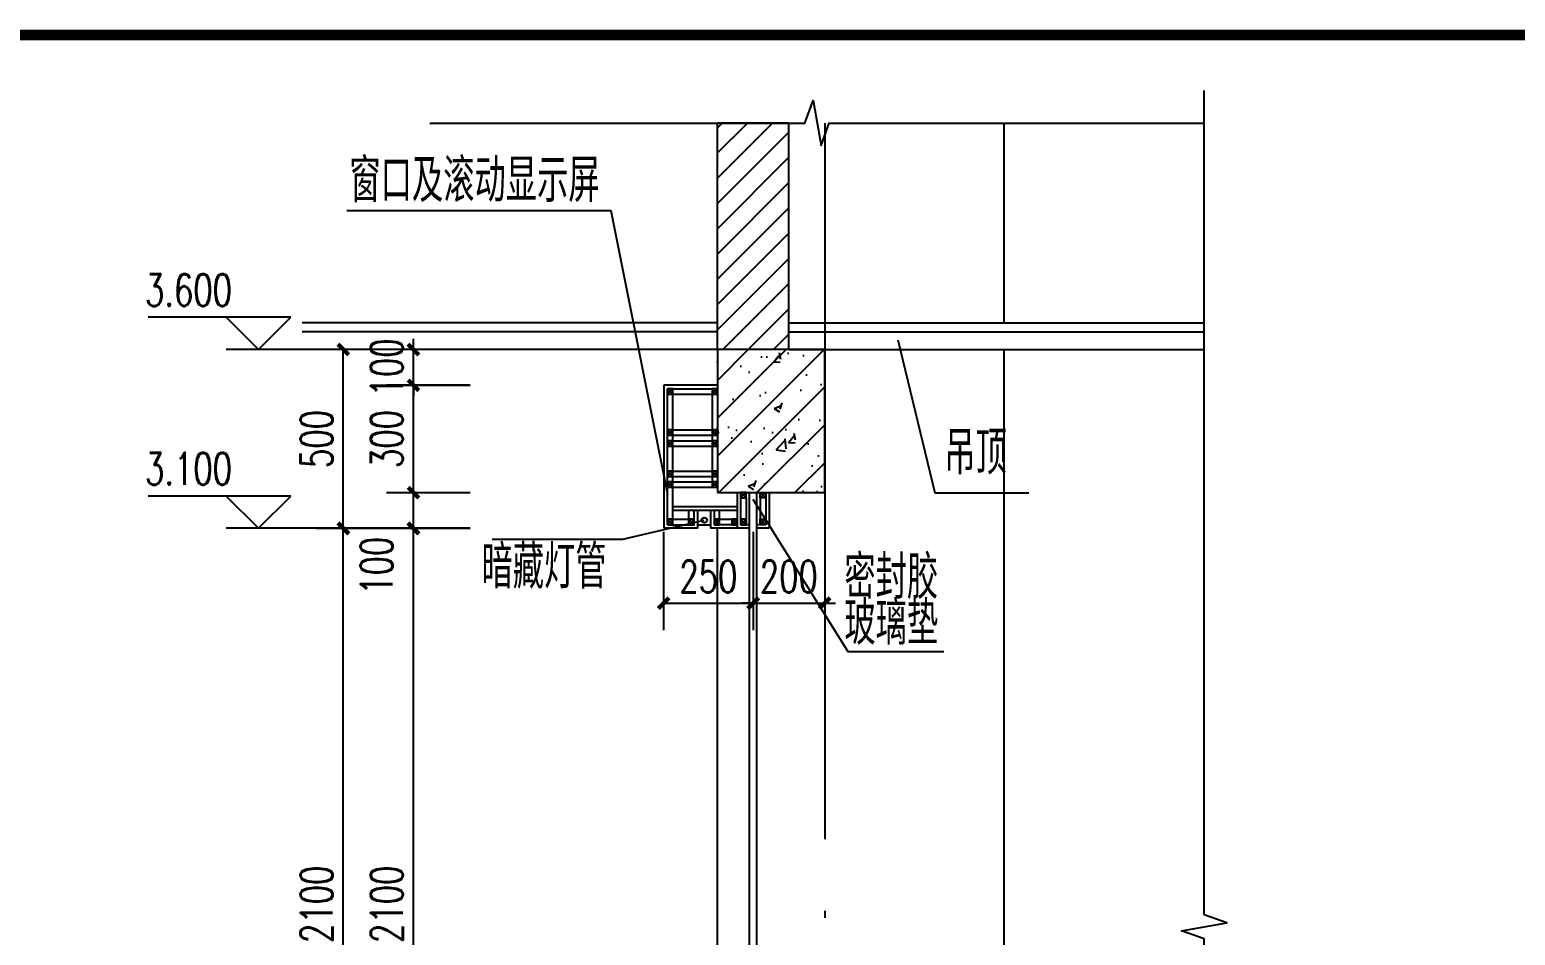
# Model space of a CAD drawing. Extents: x 63793 to 231107, y 20849 to 337643.
# Drawn here: x 152525 to 159436, y 77551 to 81767 of the extents above; entities that cross this region are included whole.
import ezdxf

# ---------------------------------------------------------------- set-up
doc = ezdxf.new("R2010")
doc.units = 0
doc.header["$LTSCALE"] = 1000
doc.header["$MEASUREMENT"] = 0
doc.linetypes.add('CONTINOUS', pattern=[0])
doc.linetypes.add('DOTE', pattern=[2.42, 2, -0.2, 0.02, -0.2])
for name, color, linetype in [('AXIS', 3, 'Continuous'), ('DIM_ELEV', 3, 'Continuous'), ('DIM_SYMB', 3, 'Continuous'), ('DOTE', 1, 'DOTE'), ('NUM', 7, 'Continuous'), ('PUB_TEXT', 7, 'Continuous'), ('PUB_TITLE', 4, 'Continuous'), ('WALL', 2, 'Continuous'), ('x细实线', 3, 'Continuous'), ('填充', 8, 'Continuous'), ('家具', 7, 'Continuous'), ('管道井', 53, 'Continuous')]:
    doc.layers.add(name, color=color, linetype=linetype)
doc.styles.add('_TCH_DIM', font='SIMPLEX', dxfattribs={"bigfont": 'GBCBIG'})
doc.styles.add('_TCH_DIM_T3', font='SIMPLEX', dxfattribs={"width": 0.705882, "bigfont": 'GBCBIG'})
doc.dimstyles.new('_TCH_ARCH&&30', dxfattribs={"dimtxt": 89.25, "dimasz": 30, "dimexe": 75, "dimexo": 90, "dimgap": 30, "dimtad": 1, "dimdec": 0, "dimzin": 0, "dimdsep": 46, "dimtxsty": '_TCH_DIM_T3', "dimblk": 'ARCHTICK', "dimcen": 0.09, "dimclrt": 7, "dimazin": 2, "dimtfac": 1, "dimtdec": 0, "dimtix": 1, "dimtmove": 2, "dimatfit": 3, "dimldrblk": 'ARCHTICK', "dimfxl": 0, "dimtolj": 1, "dimtzin": 0, "dimarcsym": 0})

# ---------------------------------------------------------------- blocks, each defined once
blk = doc.blocks.new('_ArchTick')
at = {"color": 0, "linetype": 'ByBlock', "const_width": 0.4}
blk.add_lwpolyline([(-0.5, -0.5), (0.5, 0.5)], dxfattribs=at)
blk = doc.blocks.new('*D59')
at = {"layer": 'AXIS', "color": 0, "lineweight": -2, "transparency": 16777216}
for p, q in [((7809812.3, -1234831.7), (7809579.1, -1234831.7)), ((7809654.1, -1236931.7), (7809654.1, -1234831.7)), ((7809812.3, -1236931.7), (7809579.1, -1236931.7))]:
    blk.add_line(p, q, dxfattribs=at)
at = {"layer": 'Defpoints', "color": 0, "transparency": 16777216}
for p in [(7809654.1, -1234831.7), (7809902.3, -1234831.7), (7809902.3, -1236931.7)]:
    blk.add_point(p, dxfattribs=at)
at = {"layer": 'AXIS', "color": 0, "lineweight": -2, "transparency": 16777216, "xscale": 30, "yscale": 30, "zscale": 30}
for p, rotation in [((7809654.1, -1234831.7), 90), ((7809654.1, -1236931.7), 270)]:
    blk.add_blockref('_ArchTick', p, dxfattribs=dict(at, rotation=rotation))
at = {"layer": 'AXIS', "color": 7, "transparency": 16777216, "insert": (7809579.5, -1235881.7), "char_height": 89.25, "attachment_point": 5, "rotation": 90, "style": '_TCH_DIM_T3'}
blk.add_mtext('\\A1;2100', dxfattribs=at)
blk = doc.blocks.new('*D60')
at = {"layer": 'AXIS', "color": 0, "lineweight": -2, "transparency": 16777216}
for p, q in [((7809812.3, -1234432.5), (7809579.1, -1234432.5)), ((7809654.1, -1234732.5), (7809654.1, -1234432.5)), ((7809812.3, -1234732.5), (7809579.1, -1234732.5))]:
    blk.add_line(p, q, dxfattribs=at)
at = {"layer": 'Defpoints', "color": 0, "transparency": 16777216}
for p in [(7809654.1, -1234432.5), (7809902.3, -1234432.5), (7809902.3, -1234732.5)]:
    blk.add_point(p, dxfattribs=at)
at = {"layer": 'AXIS', "color": 0, "lineweight": -2, "transparency": 16777216, "xscale": 30, "yscale": 30, "zscale": 30}
for p, rotation in [((7809654.1, -1234432.5), 90), ((7809654.1, -1234732.5), 270)]:
    blk.add_blockref('_ArchTick', p, dxfattribs=dict(at, rotation=rotation))
at = {"layer": 'AXIS', "color": 7, "transparency": 16777216, "insert": (7809579.5, -1234582.5), "char_height": 89.25, "attachment_point": 5, "rotation": 90, "style": '_TCH_DIM_T3'}
blk.add_mtext('\\A1;300', dxfattribs=at)
blk = doc.blocks.new('*D61')
at = {"layer": 'AXIS', "color": 0, "lineweight": -2, "transparency": 16777216}
for p, q in [((7809812.3, -1234732.5), (7809579.1, -1234732.5)), ((7809654.1, -1234832.5), (7809654.1, -1234732.5)), ((7809812.3, -1234832.5), (7809579.1, -1234832.5))]:
    blk.add_line(p, q, dxfattribs=at)
at = {"layer": 'Defpoints', "color": 0, "transparency": 16777216}
for p in [(7809654.1, -1234732.5), (7809902.3, -1234732.5), (7809902.3, -1234832.5)]:
    blk.add_point(p, dxfattribs=at)
at = {"layer": 'AXIS', "color": 0, "lineweight": -2, "transparency": 16777216, "xscale": 30, "yscale": 30, "zscale": 30}
for p, rotation in [((7809654.1, -1234732.5), 90), ((7809654.1, -1234832.5), 270)]:
    blk.add_blockref('_ArchTick', p, dxfattribs=dict(at, rotation=rotation))
at = {"layer": 'AXIS', "color": 7, "transparency": 16777216, "insert": (7809551.3, -1234936.5), "char_height": 89.25, "attachment_point": 5, "rotation": 90, "style": '_TCH_DIM_T3'}
blk.add_mtext('\\A1;100', dxfattribs=at)
blk = doc.blocks.new('*D62')
at = {"layer": 'AXIS', "color": 0, "lineweight": -2, "transparency": 16777216}
for p, q in [((7809812.3, -1234332.7), (7809579.1, -1234332.7)), ((7809654.1, -1234332.7), (7809654.1, -1234302.7)), ((7809654.1, -1234432.7), (7809654.1, -1234332.7)), ((7809812.3, -1234432.7), (7809579.1, -1234432.7)), ((7809654.1, -1234432.7), (7809654.1, -1234462.7))]:
    blk.add_line(p, q, dxfattribs=at)
at = {"layer": 'Defpoints', "color": 0, "transparency": 16777216}
for p in [(7809654.1, -1234332.7), (7809902.3, -1234332.7), (7809902.3, -1234432.7)]:
    blk.add_point(p, dxfattribs=at)
at = {"layer": 'AXIS', "color": 0, "lineweight": -2, "transparency": 16777216, "xscale": 30, "yscale": 30, "zscale": 30}
for p, rotation in [((7809654.1, -1234332.7), 270), ((7809654.1, -1234432.7), 90)]:
    blk.add_blockref('_ArchTick', p, dxfattribs=dict(at, rotation=rotation))
at = {"layer": 'AXIS', "color": 7, "transparency": 16777216, "insert": (7809579.5, -1234382.7), "char_height": 89.25, "attachment_point": 5, "rotation": 90, "style": '_TCH_DIM_T3'}
blk.add_mtext('\\A1;100', dxfattribs=at)
blk = doc.blocks.new('*D64')
at = {"layer": 'AXIS', "color": 0, "lineweight": -2, "transparency": 16777216}
for p, q in [((7809616.5, -1234831.7), (7809383.3, -1234831.7)), ((7809458.3, -1236931.7), (7809458.3, -1234831.7)), ((7809616.5, -1236931.7), (7809383.3, -1236931.7))]:
    blk.add_line(p, q, dxfattribs=at)
at = {"layer": 'Defpoints', "color": 0, "transparency": 16777216}
for p in [(7809458.3, -1234831.7), (7809706.5, -1234831.7), (7809706.5, -1236931.7)]:
    blk.add_point(p, dxfattribs=at)
at = {"layer": 'AXIS', "color": 0, "lineweight": -2, "transparency": 16777216, "xscale": 30, "yscale": 30, "zscale": 30}
for p, rotation in [((7809458.3, -1234831.7), 90), ((7809458.3, -1236931.7), 270)]:
    blk.add_blockref('_ArchTick', p, dxfattribs=dict(at, rotation=rotation))
at = {"layer": 'AXIS', "color": 7, "transparency": 16777216, "insert": (7809383.7, -1235881.7), "char_height": 89.25, "attachment_point": 5, "rotation": 90, "style": '_TCH_DIM_T3'}
blk.add_mtext('\\A1;2100', dxfattribs=at)
blk = doc.blocks.new('*D65')
at = {"layer": 'AXIS', "color": 0, "lineweight": -2, "transparency": 16777216}
for p, q in [((7809616.5, -1234332.7), (7809383.3, -1234332.7)), ((7809458.3, -1234832.7), (7809458.3, -1234332.7)), ((7809616.5, -1234832.7), (7809383.3, -1234832.7))]:
    blk.add_line(p, q, dxfattribs=at)
at = {"layer": 'Defpoints', "color": 0, "transparency": 16777216}
for p in [(7809458.3, -1234332.7), (7809706.5, -1234332.7), (7809706.5, -1234832.7)]:
    blk.add_point(p, dxfattribs=at)
at = {"layer": 'AXIS', "color": 0, "lineweight": -2, "transparency": 16777216, "xscale": 30, "yscale": 30, "zscale": 30}
for p, rotation in [((7809458.3, -1234332.7), 90), ((7809458.3, -1234832.7), 270)]:
    blk.add_blockref('_ArchTick', p, dxfattribs=dict(at, rotation=rotation))
at = {"layer": 'AXIS', "color": 7, "transparency": 16777216, "insert": (7809383.7, -1234582.7), "char_height": 89.25, "attachment_point": 5, "rotation": 90, "style": '_TCH_DIM_T3'}
blk.add_mtext('\\A1;500', dxfattribs=at)
blk = doc.blocks.new('*D68')
at = {"layer": 'AXIS', "color": 0, "lineweight": -2, "transparency": 16777216}
for p, q in [((7810352.2, -1234842.1), (7810352.2, -1235116)), ((7810602.1, -1234842.1), (7810602.1, -1235116)), ((7810352.2, -1235041), (7810602.1, -1235041))]:
    blk.add_line(p, q, dxfattribs=at)
at = {"layer": 'Defpoints', "color": 0, "transparency": 16777216}
for p in [(7810352.2, -1234752.1), (7810602.1, -1234752.1), (7810602.1, -1235041)]:
    blk.add_point(p, dxfattribs=at)
at = {"layer": 'AXIS', "color": 0, "lineweight": -2, "transparency": 16777216, "xscale": 30, "yscale": 30, "zscale": 30, "rotation": 180}
blk.add_blockref('_ArchTick', (7810352.2, -1235041), dxfattribs=at)
at = {"layer": 'AXIS', "color": 0, "lineweight": -2, "transparency": 16777216, "xscale": 30, "yscale": 30, "zscale": 30}
blk.add_blockref('_ArchTick', (7810602.1, -1235041), dxfattribs=at)
at = {"layer": 'AXIS', "color": 7, "transparency": 16777216, "insert": (7810477.2, -1234966.4), "char_height": 89.25, "attachment_point": 5, "style": '_TCH_DIM_T3'}
blk.add_mtext('\\A1;250', dxfattribs=at)
blk = doc.blocks.new('*D69')
at = {"layer": 'AXIS', "color": 0, "lineweight": -2, "transparency": 16777216}
for p, q in [((7810601.7, -1234842.1), (7810601.7, -1235116)), ((7810801.7, -1234842.1), (7810801.7, -1235116)), ((7810601.7, -1235041), (7810571.7, -1235041)), ((7810601.7, -1235041), (7810801.7, -1235041)), ((7810801.7, -1235041), (7810831.7, -1235041))]:
    blk.add_line(p, q, dxfattribs=at)
at = {"layer": 'Defpoints', "color": 0, "transparency": 16777216}
for p in [(7810601.7, -1234752.1), (7810801.7, -1234752.1), (7810801.7, -1235041)]:
    blk.add_point(p, dxfattribs=at)
at = {"layer": 'AXIS', "color": 0, "lineweight": -2, "transparency": 16777216, "xscale": 30, "yscale": 30, "zscale": 30}
blk.add_blockref('_ArchTick', (7810601.7, -1235041), dxfattribs=at)
at = {"layer": 'AXIS', "color": 0, "lineweight": -2, "transparency": 16777216, "xscale": 30, "yscale": 30, "zscale": 30, "rotation": 180}
blk.add_blockref('_ArchTick', (7810801.7, -1235041), dxfattribs=at)
at = {"layer": 'AXIS', "color": 7, "transparency": 16777216, "insert": (7810701.7, -1234966.4), "char_height": 89.25, "attachment_point": 5, "style": '_TCH_DIM_T3'}
blk.add_mtext('\\A1;200', dxfattribs=at)
blk = doc.blocks.new('sp')
at = {"layer": '填充', "linetype": 'CONTINOUS'}
h = blk.add_hatch(dxfattribs=at)
h.set_pattern_fill('ANSI31', color=256, scale=399.206387, style=0)
h.set_pattern_definition([(45, (10146300.06, -1830238.383), (-35.2851929, 35.2851929), [])])
h.paths.add_polyline_path([(7810701.9, -1233700.1), (7810502.3, -1233700.1), (7810502.3, -1234332.7), (7810701.9, -1234332.7)])
h = blk.add_hatch(dxfattribs=at)
h.set_pattern_fill('钢筋混凝土', color=256, scale=29.940479, style=0)
h.set_pattern_definition([(45, (10146300.06, -1830238.38), (-52.9277894, 52.9277894), []), (50, (10146300.06, -1830238.38), (214.751135, -18.78829), [22.45536, -247.008952]), (355, (10146300.06, -1830238.38), (-41.542814, 225.209928), [17.964287, -197.607162]), (100.4514, (10146317.96, -1830239.95), (173.20848, 206.421502), [19.084118, -209.925307]), (46.1842, (10146300.06, -1830178.5), (319.537082, -49.557186), [33.68304, -370.51343]), (96.6356, (10146326.7, -1830182.63), (279.84249, 291.655557), [28.62618, -314.88791]), (351.1842, (10146300.06, -1830178.5), (279.842264, 291.655775), [26.94643, -296.410742]), (21, (10146330, -1830193.47), (178.716831, -120.546025), [22.45536, -247.008952]), (326, (10146330, -1830193.47), (72.849776, 217.113397), [17.964287, -197.607162]), (71.4514, (10146344.9, -1830203.52), (251.56668, 96.567176), [19.084118, -209.925307]), (37.5, (10146300.06, -1830238.38), (3.640719, 99.6700145), [0, -195.211923, 0, -200.6012095, 0, -198.3556736]), (7.5, (10146300.06, -1830238.38), (78.7642797, 118.088756), [0, -114.37263, 0, -190.7208514, 0, -75.5997096]), (327.5, (10146233.29, -1830238.38), (159.8289946, -6.7530366), [0, -74.8511976, 0, -233.5357365, 0, -309.883958]), (317.5, (10146203.35, -1830238.38), (174.608733, 29.971911), [0, -97.306557, 0, -155.091681, 0, -220.062521])])
h.paths.add_polyline_path([(7810502.3, -1234731.9), (7810801.7, -1234731.9), (7810801.7, -1234332.7), (7810502.3, -1234332.7)])
for p, q in [((7811301.7, -1233700.1), (7811301.7, -1234257.8)), ((7811301.7, -1234332.7), (7811301.7, -1237925.5))]:
    blk.add_line(p, q)
at = {"layer": 'AXIS'}
for points in [[(7809468.3, -1233944.4), (7810205.2, -1233944.4), (7810363.1, -1234736.1)], [(7811371.8, -1234733.8), (7811109.8, -1234733.8), (7811006.9, -1234306.6)], [(7811134.2, -1235176.8), (7810867.5, -1235176.8), (7810601.9, -1234751.5)], [(7809874, -1234862.1), (7810238.4, -1234862.1), (7810465.8, -1234809.2)]]:
    blk.add_lwpolyline(points, dxfattribs=at)
at = {"layer": 'DIM_ELEV'}
for p, q in [((7809311.4, -1234242.7), (7808913.7, -1234242.7)), ((7809221.4, -1234332.7), (7809131.4, -1234242.7)), ((7809221.4, -1234332.7), (7809311.4, -1234242.7)), ((7809455, -1234332.7), (7809131.6, -1234332.7)), ((7809311.4, -1234741.7), (7808913.7, -1234741.7)), ((7809221.4, -1234831.7), (7809131.4, -1234741.7)), ((7809221.4, -1234831.7), (7809311.4, -1234741.7)), ((7809455, -1234831.7), (7809131.6, -1234831.7))]:
    blk.add_line(p, q, dxfattribs=at)
at = {"layer": 'DIM_SYMB'}
for points in [[(7811860.7, -1238281.1), (7811860.7, -1235978.7), (7811797.7, -1235955.8), (7811923.7, -1235933.6), (7811860.7, -1235911.2), (7811860.7, -1233608.9)], [(7809700, -1233700.1), (7810746.6, -1233700.1), (7810769.5, -1233637.1), (7810791.8, -1233763.1), (7810814.1, -1233700.1), (7811860.7, -1233700.1)]]:
    blk.add_lwpolyline(points, dxfattribs=at)
at = {"layer": 'DOTE'}
blk.add_line((7810801.7, -1233700.1), (7810801.7, -1238419.3), dxfattribs=at)
at = {"layer": 'WALL', "linetype": 'CONTINOUS'}
for p, q in [((7810502.3, -1234332.7), (7810502.3, -1233700.1)), ((7810701.9, -1233700.1), (7810502.3, -1233700.1)), ((7810701.9, -1234332.7), (7810701.9, -1233700.1)), ((7810801.7, -1234332.7), (7810502.3, -1234332.7)), ((7810502.3, -1234332.7), (7810502.3, -1234731.9)), ((7810801.7, -1234731.9), (7810801.7, -1234332.7)), ((7810502.3, -1234731.9), (7810801.7, -1234731.9))]:
    blk.add_line(p, q, dxfattribs=at)
at = {"layer": 'x细实线', "linetype": 'CONTINOUS'}
for p, q in [((7810502.3, -1234257.8), (7809343.6, -1234257.8)), ((7810502.3, -1234282.8), (7809343.6, -1234282.8)), ((7810701.9, -1234257.8), (7811860.7, -1234257.8)), ((7810701.9, -1234282.8), (7811860.7, -1234282.8)), ((7810502.3, -1234332.7), (7809343.6, -1234332.7)), ((7810701.9, -1234332.7), (7811860.7, -1234332.7)), ((7810352.7, -1234432.5), (7810352.7, -1234831.7)), ((7810502.3, -1234432.5), (7810352.7, -1234432.5)), ((7810362.6, -1234821.7), (7810362.6, -1234442.4)), ((7810362.6, -1234457.4), (7810377.6, -1234442.4)), ((7810377.6, -1234457.4), (7810362.6, -1234442.4)), ((7810377.6, -1234821.7), (7810377.6, -1234442.4)), ((7810377.6, -1234442.4), (7810487.4, -1234442.4)), ((7810377.6, -1234457.4), (7810487.4, -1234457.4)), ((7810487.4, -1234442.4), (7810487.4, -1234716.9)), ((7810487.4, -1234457.4), (7810502.3, -1234442.4)), ((7810502.3, -1234457.4), (7810487.4, -1234442.4)), ((7810502.3, -1234442.4), (7810502.3, -1234716.9)), ((7810362.6, -1234572.2), (7810377.6, -1234557.2)), ((7810377.6, -1234572.2), (7810362.6, -1234557.2)), ((7810362.6, -1234602.1), (7810377.6, -1234587.2)), ((7810377.6, -1234602.1), (7810362.6, -1234587.2)), ((7810377.6, -1234557.2), (7810487.4, -1234557.2)), ((7810377.6, -1234572.2), (7810487.4, -1234572.2)), ((7810377.6, -1234587.2), (7810487.4, -1234587.2)), ((7810487.4, -1234572.2), (7810502.3, -1234557.2)), ((7810502.3, -1234572.2), (7810487.4, -1234557.2)), ((7810487.4, -1234602.1), (7810502.3, -1234587.2)), ((7810502.3, -1234602.1), (7810487.4, -1234587.2)), ((7810377.6, -1234602.1), (7810487.4, -1234602.1)), ((7810362.6, -1234687), (7810377.6, -1234672)), ((7810377.6, -1234687), (7810362.6, -1234672)), ((7810362.6, -1234716.9), (7810377.6, -1234701.9)), ((7810377.6, -1234716.9), (7810362.6, -1234701.9)), ((7810377.6, -1234672), (7810487.4, -1234672)), ((7810377.6, -1234687), (7810487.4, -1234687)), ((7810377.6, -1234701.9), (7810487.4, -1234701.9)), ((7810487.4, -1234687), (7810502.3, -1234672)), ((7810502.3, -1234687), (7810487.4, -1234672)), ((7810487.4, -1234716.9), (7810502.3, -1234701.9)), ((7810502.3, -1234716.9), (7810487.4, -1234701.9)), ((7810377.6, -1234716.9), (7810487.4, -1234716.9)), ((7810557.2, -1234731.9), (7810557.2, -1234831.7)), ((7810567.2, -1234746.8), (7810582.2, -1234731.9)), ((7810582.2, -1234746.8), (7810567.2, -1234731.9)), ((7810567.2, -1234746.8), (7810567.2, -1234821.7)), ((7810582.2, -1234746.8), (7810582.2, -1234821.7)), ((7810592.2, -1236927.5), (7810592.2, -1234731.9)), ((7810612.1, -1236927.5), (7810612.1, -1234731.9)), ((7810637.1, -1234746.8), (7810622.1, -1234731.9)), ((7810622.1, -1234746.8), (7810637.1, -1234731.9)), ((7810622.1, -1234746.8), (7810622.1, -1234821.7)), ((7810637.1, -1234746.8), (7810637.1, -1234821.7)), ((7810647, -1234731.9), (7810647, -1234831.7)), ((7810557.2, -1234771.8), (7810377.6, -1234771.8)), ((7810557.2, -1234781.8), (7810377.6, -1234781.8)), ((7810423, -1234821.7), (7810423, -1234781.8)), ((7810437.9, -1234821.7), (7810437.9, -1234781.8)), ((7810447.9, -1234831.7), (7810447.9, -1234781.8)), ((7810483.2, -1234781.8), (7810483.2, -1234831.7)), ((7810493.2, -1234781.8), (7810493.2, -1234821.7)), ((7810508.1, -1234821.7), (7810508.1, -1234781.8)), ((7810447.9, -1234831.7), (7810352.7, -1234831.7)), ((7810362.6, -1234821.7), (7810377.6, -1234806.7)), ((7810377.6, -1234821.7), (7810362.6, -1234806.7)), ((7810377.6, -1234806.7), (7810423, -1234806.7)), ((7810377.6, -1234821.7), (7810423, -1234821.7)), ((7810423, -1234821.7), (7810437.9, -1234806.7)), ((7810437.9, -1234821.7), (7810423, -1234806.7)), ((7810447.9, -1234821.7), (7810483.2, -1234821.7)), ((7810592.2, -1234831.7), (7810483.2, -1234831.7)), ((7810493.2, -1234821.7), (7810508.1, -1234806.7)), ((7810508.1, -1234821.7), (7810493.2, -1234806.7)), ((7810493.2, -1234806.7), (7810557.2, -1234806.7)), ((7810557.2, -1234821.7), (7810493.2, -1234821.7)), ((7810542.3, -1234821.7), (7810557.2, -1234806.7)), ((7810557.2, -1234821.7), (7810542.3, -1234806.7)), ((7810567.2, -1234821.7), (7810582.2, -1234806.7)), ((7810582.2, -1234821.7), (7810567.2, -1234806.7)), ((7810592.2, -1234821.7), (7810567.2, -1234821.7)), ((7810637.1, -1234821.7), (7810612.1, -1234821.7)), ((7810647, -1234831.7), (7810612.1, -1234831.7)), ((7810637.1, -1234821.7), (7810622.1, -1234806.7)), ((7810622.1, -1234821.7), (7810637.1, -1234806.7))]:
    blk.add_line(p, q, dxfattribs=at)
for points in [[(7810362.6, -1234457.4), (7810377.6, -1234457.4), (7810377.6, -1234442.4), (7810362.6, -1234442.4)], [(7810487.4, -1234457.4), (7810502.3, -1234457.4), (7810502.3, -1234442.4), (7810487.4, -1234442.4)], [(7810362.6, -1234572.2), (7810377.6, -1234572.2), (7810377.6, -1234557.2), (7810362.6, -1234557.2)], [(7810362.6, -1234602.1), (7810377.6, -1234602.1), (7810377.6, -1234587.2), (7810362.6, -1234587.2)], [(7810487.4, -1234572.2), (7810502.3, -1234572.2), (7810502.3, -1234557.2), (7810487.4, -1234557.2)], [(7810487.4, -1234602.1), (7810502.3, -1234602.1), (7810502.3, -1234587.2), (7810487.4, -1234587.2)], [(7810362.6, -1234687), (7810377.6, -1234687), (7810377.6, -1234672), (7810362.6, -1234672)], [(7810362.6, -1234716.9), (7810377.6, -1234716.9), (7810377.6, -1234701.9), (7810362.6, -1234701.9)], [(7810487.4, -1234687), (7810502.3, -1234687), (7810502.3, -1234672), (7810487.4, -1234672)], [(7810487.4, -1234716.9), (7810502.3, -1234716.9), (7810502.3, -1234701.9), (7810487.4, -1234701.9)], [(7810567.2, -1234746.8), (7810582.2, -1234746.8), (7810582.2, -1234731.9), (7810567.2, -1234731.9)], [(7810637.1, -1234746.8), (7810622.1, -1234746.8), (7810622.1, -1234731.9), (7810637.1, -1234731.9)], [(7810362.6, -1234821.7), (7810377.6, -1234821.7), (7810377.6, -1234806.7), (7810362.6, -1234806.7)], [(7810423, -1234821.7), (7810437.9, -1234821.7), (7810437.9, -1234806.7), (7810423, -1234806.7)], [(7810493.2, -1234821.7), (7810508.1, -1234821.7), (7810508.1, -1234806.7), (7810493.2, -1234806.7)], [(7810542.3, -1234821.7), (7810557.2, -1234821.7), (7810557.2, -1234806.7), (7810542.3, -1234806.7)], [(7810567.2, -1234821.7), (7810582.2, -1234821.7), (7810582.2, -1234806.7), (7810567.2, -1234806.7)], [(7810637.1, -1234821.7), (7810622.1, -1234821.7), (7810622.1, -1234806.7), (7810637.1, -1234806.7)]]:
    blk.add_lwpolyline(points, close=True, dxfattribs=at)
blk.add_circle((7810465.8, -1234809.2), 7.49, dxfattribs=at)
at = {"layer": '家具', "color": 0, "linetype": 'CONTINOUS'}
blk.add_line((7810502.3, -1236927.5), (7810502.3, -1234831.7), dxfattribs=at)
at = {"layer": 'NUM', "style": '_TCH_DIM'}
for s, p in [('窗口及滚动显示屏', (7809475.2, -1233920.8)), ('吊顶', (7811135.6, -1234681.5)), ('暗藏灯管', (7809843.8, -1235000)), ('密封胶', (7810856.6, -1235028.8)), ('玻璃垫', (7810856.6, -1235157.2))]:
    blk.add_text(s, height=121.26, dxfattribs=at).set_placement(p)
at = {"layer": 'PUB_TEXT', "style": '_TCH_DIM', "width": 0.705882}
for s, p in [('3.600', (7808904.7, -1234211.2)), ('3.100', (7808904.7, -1234710.2))]:
    blk.add_text(s, height=89.25, dxfattribs=at).set_placement(p)
at = {"layer": 'AXIS'}
for p1, p2, distance, text, picture, middle in [((7809902.3, -1234432.7), (7809902.3, -1234332.7), 248.2, '100', '*D62', (7809579.5, -1234382.7)), ((7809706.5, -1234832.7), (7809706.5, -1234332.7), 248.2, '500', '*D65', (7809383.7, -1234582.7)), ((7809902.3, -1234732.5), (7809902.3, -1234432.5), 248.2, '300', '*D60', (7809579.5, -1234582.5)), ((7810352.2, -1234752.1), (7810602.1, -1234752.1), -289, '250', '*D68', (7810477.2, -1234966.4)), ((7810601.7, -1234752.1), (7810801.7, -1234752.1), -289, '200', '*D69', (7810701.7, -1234966.4)), ((7809706.5, -1236931.7), (7809706.5, -1234831.7), 248.2, '2100', '*D64', (7809383.7, -1235881.7)), ((7809902.3, -1236931.7), (7809902.3, -1234831.7), 248.2, '2100', '*D59', (7809579.5, -1235881.7))]:
    dim = blk.add_aligned_dim(p1=p1, p2=p2, distance=distance, text=text, dimstyle='_TCH_ARCH&&30', dxfattribs=at)
    dim.commit()
    dim.dimension.update_dxf_attribs({"geometry": picture, "text_midpoint": middle})
dim = blk.add_linear_dim(base=(7809654.1, -1234732.5), p1=(7809902.3, -1234832.5), p2=(7809902.3, -1234732.5), angle=90, text='100', dimstyle='_TCH_ARCH&&30', dxfattribs=at)
dim.commit()
dim.dimension.update_dxf_attribs({"geometry": '*D61', "text_midpoint": (7809551.3, -1234936.5), "dimtype": 129})

msp = doc.modelspace()

# ---------------------------------------------------------------- linework, layer by layer
at = {"layer": 'PUB_TITLE', "const_width": 50}
msp.add_lwpolyline([(140304.7, 61742.4), (183154.7, 61742.4), (183154.7, 81742.4), (140304.7, 81742.4)], close=True, dxfattribs=at)

# ---------------------------------------------------------------- block references
at = {"layer": '管道井', "xscale": 1.667000000365078, "yscale": 1.667000000365078, "zscale": 1.667000000365078}
msp.add_blockref('sp', (-12864383.4, 2137910.9), dxfattribs=at)

doc.saveas('drawing.dxf')
